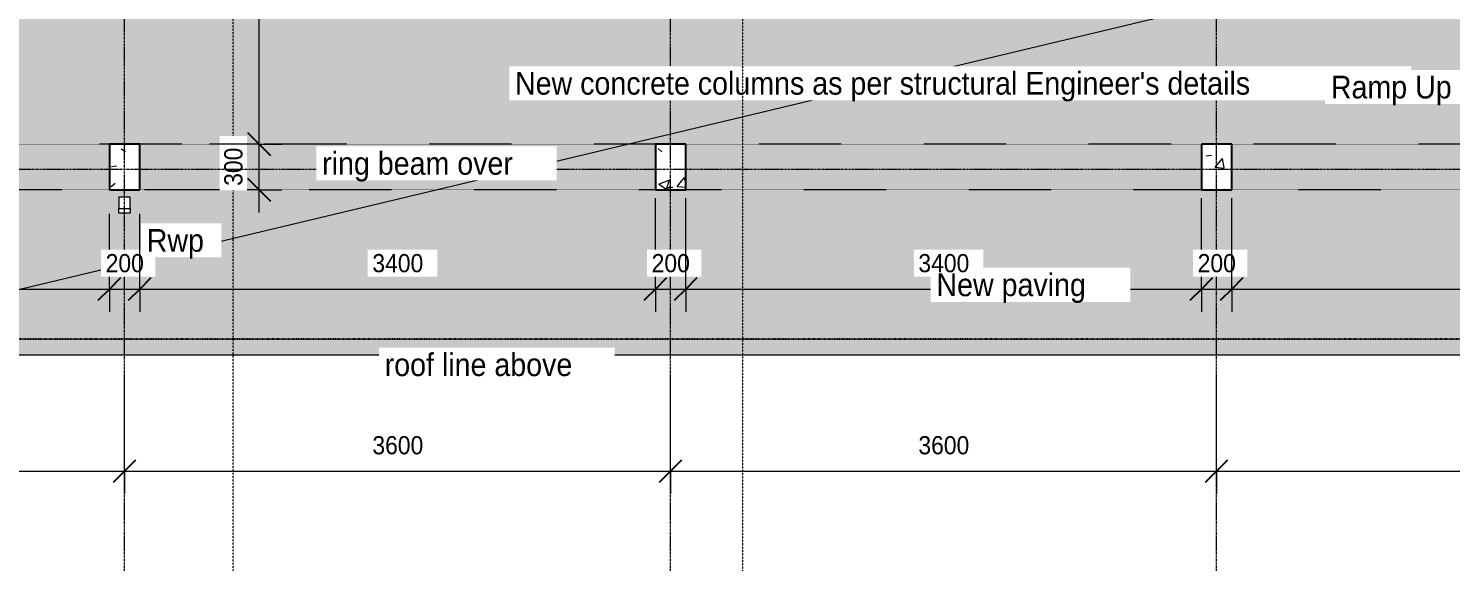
# Model space of a CAD drawing. Header units: millimetres. Extents: x -44657 to 28812, y -28146 to 16565.
# Drawn here: x -13142 to -3766, y -12665 to -9146 of the extents above; entities that cross this region are included whole.
import ezdxf

# ---------------------------------------------------------------- set-up
doc = ezdxf.new("R2010")
doc.units = ezdxf.units.MM
for name, pattern in [('1000 Dashed', [2, 1, -1]), ('Dash 1_5mm', [3, 1.5, -1.5]), ('Detail Dash', [1.1, 0.55, -0.55]), ('Grid Line', [22.225, 12.7, -3.175, 3.175, -3.175])]:
    doc.linetypes.add(name, pattern=pattern)
for name, color, linetype, lineweight in [('A-ANNO-DIMS', 211, 'Continuous', 5), ('A-ANNO-DIMS-100', 211, 'Continuous', 5), ('A-DETL', 90, 'Continuous', 5), ('A-FLOR', 192, 'Continuous', 9), ('A-FLOR-PATT', 8, 'Continuous', 9), ('A-GENM', 13, 'Continuous', 9), ('G-ANNO-SYMB', 111, 'Continuous', 5), ('G-ANNO-TEXT', 231, 'Continuous', 5), ('S-COLS', 52, 'Continuous', 5), ('S-GRID', 1, 'Continuous', 5)]:
    doc.layers.add(name, color=color, linetype=linetype, lineweight=lineweight)
doc.styles.add('Arial_3', font='arial.ttf', dxfattribs={"width": 0.9, "height": 120})
doc.styles.add('Arial_5', font='arial.ttf', dxfattribs={"width": 0.9, "height": 150})
doc.dimstyles.new('SVA_-_1_2mm_Arial', dxfattribs={"dimscale": 304.8, "dimtxt": 122.431128, "dimasz": 0.492126, "dimexe": 0.492126, "dimexo": 0.0625, "dimgap": 0.246063, "dimtad": 1, "dimdec": 0, "dimrnd": 5, "dimzin": 0, "dimdsep": 46, "dimtxsty": 'Arial_3', "dimblk1": 'OBLIQUE', "dimblk2": 'OBLIQUE', "dimsah": 1, "dimcen": 0.09, "dimdle": 0.492126, "dimazin": 0, "dimtfac": 1, "dimtdec": 4, "dimtix": 1, "dimtmove": 0, "dimatfit": 3, "dimfxl": 1.968504, "dimfxlon": 1, "dimtvp": 1, "dimtfill": 1, "dimtolj": 1, "dimtzin": 0, "dimarcsym": 2})

# ---------------------------------------------------------------- blocks, each defined once
blk = doc.blocks.new('M_Concrete-Rectangular-Column - 200 x 300m-1429448-NEW PROPOSED GROUND STOREY PLAN _White Box_')
at = {"layer": 'S-COLS'}
h = blk.add_hatch(dxfattribs=at)
h.set_pattern_fill('FP_53', color=256, style=0, pattern_type=2)
h.set_pattern_definition([(230, (-12508.56, -10060.7), (-728.737, 63.756), [76.2, -838.2]), (175, (-12508.56, -10060.7), (140.97, -764.228), [60.96, -670.56]), (280.451, (-12569.3, -10055.36), (-587.77, -700.467), [64.76, -712.36]), (226.184, (-12508.6, -10263.9), (-1084.316, 168.17), [114.3, -1257.3]), (276.636, (-12598.9, -10249.9), (-949.61, -989.71), [97.14, -1068.54]), (171.184, (-12508.6, -10263.9), (-949.62, -989.7), [91.44, -1005.84]), (201, (-12610.16, -10213.1), (-606.458, 409.06), [76.2, -838.2]), (146, (-12610.16, -10213.1), (-247.21, -736.753), [60.96, -670.56]), (251.451, (-12660.7, -10179), (-853.668, -327.685), [64.76, -712.36]), (217.5, (-12508.56, -10060.67), (-12.3547, -338.22), [33.528, -628.904, 33.528, -1320.292]), (217.5, (-12508.56, -10060.67), (-12.3547, -338.22), [-695.96, -647.192, 33.528, -639.572]), (187.5, (-12508.56, -10060.67), (-267.279, -400.722), [33.528, -354.584, 33.528, -870.204]), (187.5, (-12508.56, -10060.67), (-267.279, -400.722), [-421.64, -613.664, 33.528, -223.012]), (147.5, (-12282, -10060.67), (-542.3633, 22.9153), [33.528, -220.472, 33.528, -1810.512]), (147.5, (-12282, -10060.67), (-542.3633, 22.9153), [-287.528, -758.952, 33.528, -1018.032]), (137.5, (-12180.4, -10060.67), (-592.517, -101.707), [33.528, -296.672, 33.528, -1239.52]), (137.5, (-12180.4, -10060.67), (-592.517, -101.707), [-363.728, -492.76, 33.528, -713.232])])
h.paths.add_polyline_path([(100, 150), (-100, 150), (-100, -150), (100, -150)])
at = {"layer": 'S-COLS', "lineweight": 25}
for p, q in [((100, 150), (-100, 150)), ((-100, 150), (-100, -150)), ((100, -150), (100, 150)), ((-100, -150), (100, -150))]:
    blk.add_line(p, q, dxfattribs=at)
blk = doc.blocks.new('M_Concrete-Rectangular-Column - 200 x 300m-V35-NEW PROPOSED GROUND STOREY PLAN _White Box_')
at = {"layer": 'S-COLS'}
h = blk.add_hatch(dxfattribs=at)
h.set_pattern_fill('FP_54', color=256, style=0, pattern_type=2)
h.set_pattern_definition([(230, (-8908.56, -10060.7), (-728.737, 63.756), [76.2, -838.2]), (175, (-8908.56, -10060.7), (140.97, -764.228), [60.96, -670.56]), (280.451, (-8969.3, -10055.36), (-587.77, -700.467), [64.76, -712.36]), (226.184, (-8908.6, -10263.9), (-1084.316, 168.17), [114.3, -1257.3]), (276.636, (-8998.9, -10249.9), (-949.61, -989.71), [97.14, -1068.54]), (171.184, (-8908.6, -10263.9), (-949.62, -989.7), [91.44, -1005.84]), (201, (-9010.16, -10213.1), (-606.458, 409.06), [76.2, -838.2]), (146, (-9010.16, -10213.1), (-247.21, -736.753), [60.96, -670.56]), (251.451, (-9060.7, -10179), (-853.67, -327.685), [64.76, -712.36]), (217.5, (-8908.56, -10060.67), (-12.3547, -338.22), [33.528, -628.904, 33.528, -1320.292]), (217.5, (-8908.56, -10060.67), (-12.3547, -338.22), [-695.96, -647.192, 33.528, -639.572]), (187.5, (-8908.56, -10060.67), (-267.279, -400.722), [33.528, -354.584, 33.528, -870.204]), (187.5, (-8908.56, -10060.67), (-267.279, -400.722), [-421.64, -613.664, 33.528, -223.012]), (147.5, (-8682, -10060.67), (-542.3633, 22.9153), [33.528, -220.472, 33.528, -1810.512]), (147.5, (-8682, -10060.67), (-542.3633, 22.9153), [-287.528, -758.952, 33.528, -1018.032]), (137.5, (-8580.4, -10060.67), (-592.517, -101.707), [33.528, -296.672, 33.528, -1239.52]), (137.5, (-8580.4, -10060.67), (-592.517, -101.707), [-363.728, -492.76, 33.528, -713.232])])
h.paths.add_polyline_path([(100, 150), (-100, 150), (-100, -150), (100, -150)])
at = {"layer": 'S-COLS', "lineweight": 25}
for p, q in [((100, 150), (-100, 150)), ((-100, 150), (-100, -150)), ((100, -150), (100, 150)), ((-100, -150), (100, -150))]:
    blk.add_line(p, q, dxfattribs=at)
blk = doc.blocks.new('M_Concrete-Rectangular-Column - 200 x 300m-V36-NEW PROPOSED GROUND STOREY PLAN _White Box_')
at = {"layer": 'S-COLS'}
h = blk.add_hatch(dxfattribs=at)
h.set_pattern_fill('FP_55', color=256, style=0, pattern_type=2)
h.set_pattern_definition([(230, (-5308.56, -10060.7), (-728.737, 63.756), [76.2, -838.2]), (175, (-5308.56, -10060.7), (140.97, -764.23), [60.96, -670.56]), (280.451, (-5369.3, -10055.36), (-587.77, -700.467), [64.76, -712.36]), (226.184, (-5308.6, -10263.9), (-1084.316, 168.17), [114.3, -1257.3]), (276.636, (-5398.9, -10249.9), (-949.61, -989.71), [97.14, -1068.54]), (171.184, (-5308.6, -10263.9), (-949.62, -989.7), [91.44, -1005.84]), (201, (-5410.16, -10213.1), (-606.458, 409.06), [76.2, -838.2]), (146, (-5410.16, -10213.1), (-247.21, -736.753), [60.96, -670.56]), (251.451, (-5460.7, -10179), (-853.67, -327.685), [64.76, -712.36]), (217.5, (-5308.56, -10060.67), (-12.3547, -338.22), [33.528, -628.904, 33.528, -1320.292]), (217.5, (-5308.56, -10060.67), (-12.3547, -338.22), [-695.96, -647.192, 33.528, -639.572]), (187.5, (-5308.56, -10060.67), (-267.279, -400.722), [33.528, -354.584, 33.528, -870.204]), (187.5, (-5308.56, -10060.67), (-267.279, -400.722), [-421.64, -613.664, 33.528, -223.012]), (147.5, (-5082, -10060.67), (-542.3633, 22.9153), [33.528, -220.472, 33.528, -1810.512]), (147.5, (-5082, -10060.67), (-542.3633, 22.9153), [-287.528, -758.952, 33.528, -1018.032]), (137.5, (-4980.4, -10060.67), (-592.517, -101.707), [33.528, -296.672, 33.528, -1239.52]), (137.5, (-4980.4, -10060.67), (-592.517, -101.707), [-363.728, -492.76, 33.528, -713.232])])
h.paths.add_polyline_path([(100, 150), (-100, 150), (-100, -150), (100, -150)])
at = {"layer": 'S-COLS', "lineweight": 25}
for p, q in [((100, 150), (-100, 150)), ((-100, 150), (-100, -150)), ((100, -150), (100, 150)), ((-100, -150), (100, -150))]:
    blk.add_line(p, q, dxfattribs=at)
blk = doc.blocks.new('Downpipe - Downpipe-1373795-NEW PROPOSED GROUND STOREY PLAN _White Box_')
at = {"layer": 'A-GENM', "lineweight": 5}
for p, q in [((0, 0), (-75, 0)), ((-75, 0), (-75, -75)), ((0, -75), (0, 0)), ((-75, -106), (-75, -75)), ((-75, -75), (0, -75)), ((0, -75), (0, -106)), ((0, -106), (-75, -106))]:
    blk.add_line(p, q, dxfattribs=at)
blk = doc.blocks.new('DIMBLOCK113-NEW PROPOSED GROUND STOREY PLAN _White Box_')
at = {"layer": 'A-ANNO-DIMS-100'}
for p, q in [((-16658.6, -12067.6), (-16658.6, -11467.6)), ((-12508.6, -12067.6), (-12508.6, -11467.6)), ((-16808.6, -12067.6), (-12508.6, -12067.6)), ((-16658.6, -12067.6), (-16658.6, -12217.6)), ((-12508.6, -12067.6), (-12508.6, -12217.6))]:
    blk.add_line(p, q, dxfattribs=at)
at = {"layer": 'A-ANNO-DIMS-100', "lineweight": 25}
for p, q in [((-16658.6, -12067.6), (-16583.6, -11992.6)), ((-12508.6, -12067.6), (-12433.6, -11992.6)), ((-16658.6, -12067.6), (-16733.6, -12142.6)), ((-12508.6, -12067.6), (-12583.6, -12142.6))]:
    blk.add_line(p, q, dxfattribs=at)
at = {"layer": 'A-ANNO-DIMS-100', "color": 0, "insert": (-14749.3, -11836.8), "char_height": 120, "width": 397.807, "attachment_point": 1, "line_spacing_factor": 0.941778, "style": 'Arial_3', "bg_fill": 3, "box_fill_scale": 1.25, "bg_fill_color": 256, "bg_fill_true_color": 13158600, "bg_fill_transparency": 0}
blk.add_mtext('4150', dxfattribs=at)
blk = doc.blocks.new('_Oblique')
at = {"color": 0, "linetype": 'ByBlock', "lineweight": -2}
blk.add_line((-0.5, -0.5), (0.5, 0.5), dxfattribs=at)
blk = doc.blocks.new('DIMBLOCK114-NEW PROPOSED GROUND STOREY PLAN _White Box_')
at = {"layer": 'A-ANNO-DIMS-100'}
for p, q in [((-12508.6, -12067.6), (-12508.6, -11467.6)), ((-8908.6, -12067.6), (-8908.6, -11467.6)), ((-12508.6, -12067.6), (-8908.6, -12067.6)), ((-12508.6, -12067.6), (-12508.6, -12217.6)), ((-8908.6, -12067.6), (-8908.6, -12217.6))]:
    blk.add_line(p, q, dxfattribs=at)
at = {"layer": 'A-ANNO-DIMS-100', "lineweight": 25}
for p, q in [((-12508.6, -12067.6), (-12433.6, -11992.6)), ((-8908.6, -12067.6), (-8833.6, -11992.6)), ((-12508.6, -12067.6), (-12583.6, -12142.6)), ((-8908.6, -12067.6), (-8983.6, -12142.6))]:
    blk.add_line(p, q, dxfattribs=at)
at = {"layer": 'A-ANNO-DIMS-100', "color": 0, "insert": (-10874.3, -11836.8), "char_height": 120, "width": 397.807, "attachment_point": 1, "line_spacing_factor": 0.941778, "style": 'Arial_3', "bg_fill": 3, "box_fill_scale": 1.25, "bg_fill_color": 256, "bg_fill_true_color": 13158600, "bg_fill_transparency": 0}
blk.add_mtext('3600', dxfattribs=at)
blk = doc.blocks.new('DIMBLOCK115-NEW PROPOSED GROUND STOREY PLAN _White Box_')
at = {"layer": 'A-ANNO-DIMS-100'}
for p, q in [((-8908.6, -12067.6), (-8908.6, -11467.6)), ((-5308.6, -12067.6), (-5308.6, -11467.6)), ((-8908.6, -12067.6), (-5308.6, -12067.6)), ((-8908.6, -12067.6), (-8908.6, -12217.6)), ((-5308.6, -12067.6), (-5308.6, -12217.6))]:
    blk.add_line(p, q, dxfattribs=at)
at = {"layer": 'A-ANNO-DIMS-100', "lineweight": 25}
for p, q in [((-8908.6, -12067.6), (-8833.6, -11992.6)), ((-5308.6, -12067.6), (-5233.6, -11992.6)), ((-8908.6, -12067.6), (-8983.6, -12142.6)), ((-5308.6, -12067.6), (-5383.6, -12142.6))]:
    blk.add_line(p, q, dxfattribs=at)
at = {"layer": 'A-ANNO-DIMS-100', "color": 0, "insert": (-7274.3, -11836.8), "char_height": 120, "width": 397.807, "attachment_point": 1, "line_spacing_factor": 0.941778, "style": 'Arial_3', "bg_fill": 3, "box_fill_scale": 1.25, "bg_fill_color": 256, "bg_fill_true_color": 13158600, "bg_fill_transparency": 0}
blk.add_mtext('3600', dxfattribs=at)
blk = doc.blocks.new('DIMBLOCK116-NEW PROPOSED GROUND STOREY PLAN _White Box_')
at = {"layer": 'A-ANNO-DIMS-100'}
for p, q in [((-5308.6, -12067.6), (-5308.6, -11467.6)), ((-1708.6, -12067.6), (-1708.6, -11467.6)), ((-5308.6, -12067.6), (-1558.6, -12067.6)), ((-5308.6, -12067.6), (-5308.6, -12217.6)), ((-1708.6, -12067.6), (-1708.6, -12217.6))]:
    blk.add_line(p, q, dxfattribs=at)
at = {"layer": 'A-ANNO-DIMS-100', "lineweight": 25}
for p, q in [((-5308.6, -12067.6), (-5233.6, -11992.6)), ((-1708.6, -12067.6), (-1633.6, -11992.6)), ((-5308.6, -12067.6), (-5383.6, -12142.6)), ((-1708.6, -12067.6), (-1783.6, -12142.6))]:
    blk.add_line(p, q, dxfattribs=at)
at = {"layer": 'A-ANNO-DIMS-100', "color": 0, "insert": (-3674.3, -11836.8), "char_height": 120, "width": 397.807, "attachment_point": 1, "line_spacing_factor": 0.941778, "style": 'Arial_3', "bg_fill": 3, "box_fill_scale": 1.25, "bg_fill_color": 256, "bg_fill_true_color": 13158600, "bg_fill_transparency": 0}
blk.add_mtext('3600', dxfattribs=at)
blk = doc.blocks.new('DIMBLOCK127-NEW PROPOSED GROUND STOREY PLAN _White Box_')
at = {"layer": 'A-ANNO-DIMS-100'}
for p, q in [((-16523.6, -10866.1), (-16523.6, -10266.1)), ((-12608.6, -10866.1), (-12608.6, -10370.9)), ((-16673.6, -10866.1), (-12608.6, -10866.1)), ((-16523.6, -10866.1), (-16523.6, -11016.1)), ((-12608.6, -10866.1), (-12608.6, -11016.1))]:
    blk.add_line(p, q, dxfattribs=at)
at = {"layer": 'A-ANNO-DIMS-100', "lineweight": 25}
for p, q in [((-16523.6, -10866.1), (-16598.6, -10941.1)), ((-16523.6, -10866.1), (-16448.6, -10791.1)), ((-12608.6, -10866.1), (-12683.6, -10941.1)), ((-12608.6, -10866.1), (-12533.6, -10791.1))]:
    blk.add_line(p, q, dxfattribs=at)
at = {"layer": 'A-ANNO-DIMS-100', "color": 0, "insert": (-14731.8, -10635.3), "char_height": 120, "width": 397.807, "attachment_point": 1, "line_spacing_factor": 0.941778, "style": 'Arial_3', "bg_fill": 3, "box_fill_scale": 1.25, "bg_fill_color": 256, "bg_fill_true_color": 13158600, "bg_fill_transparency": 0}
blk.add_mtext('3915', dxfattribs=at)
blk = doc.blocks.new('DIMBLOCK128-NEW PROPOSED GROUND STOREY PLAN _White Box_')
at = {"layer": 'A-ANNO-DIMS-100'}
for p, q in [((-12608.6, -10866.1), (-12608.6, -10370.9)), ((-12408.6, -10866.1), (-12408.6, -10370.9)), ((-12608.6, -10866.1), (-12408.6, -10866.1)), ((-12608.6, -10866.1), (-12608.6, -11016.1)), ((-12408.6, -10866.1), (-12408.6, -11016.1))]:
    blk.add_line(p, q, dxfattribs=at)
at = {"layer": 'A-ANNO-DIMS-100', "lineweight": 25}
for p, q in [((-12608.6, -10866.1), (-12683.6, -10941.1)), ((-12608.6, -10866.1), (-12533.6, -10791.1)), ((-12408.6, -10866.1), (-12483.6, -10941.1)), ((-12408.6, -10866.1), (-12333.6, -10791.1))]:
    blk.add_line(p, q, dxfattribs=at)
at = {"layer": 'A-ANNO-DIMS-100', "color": 0, "insert": (-12632.9, -10635.3), "char_height": 120, "width": 298.355, "attachment_point": 1, "line_spacing_factor": 0.941778, "style": 'Arial_3', "bg_fill": 3, "box_fill_scale": 1.25, "bg_fill_color": 256, "bg_fill_true_color": 13158600, "bg_fill_transparency": 0}
blk.add_mtext('200', dxfattribs=at)
blk = doc.blocks.new('DIMBLOCK129-NEW PROPOSED GROUND STOREY PLAN _White Box_')
at = {"layer": 'A-ANNO-DIMS-100'}
for p, q in [((-9008.6, -10866.1), (-9008.6, -10266.1)), ((-12408.6, -10866.1), (-12408.6, -10370.9)), ((-12408.6, -10866.1), (-9008.6, -10866.1)), ((-12408.6, -10866.1), (-12408.6, -11016.1)), ((-9008.6, -10866.1), (-9008.6, -11016.1))]:
    blk.add_line(p, q, dxfattribs=at)
at = {"layer": 'A-ANNO-DIMS-100', "lineweight": 25}
for p, q in [((-12408.6, -10866.1), (-12483.6, -10941.1)), ((-12408.6, -10866.1), (-12333.6, -10791.1)), ((-9008.6, -10866.1), (-9083.6, -10941.1)), ((-9008.6, -10866.1), (-8933.6, -10791.1))]:
    blk.add_line(p, q, dxfattribs=at)
at = {"layer": 'A-ANNO-DIMS-100', "color": 0, "insert": (-10874.3, -10635.3), "char_height": 120, "width": 397.807, "attachment_point": 1, "line_spacing_factor": 0.941778, "style": 'Arial_3', "bg_fill": 3, "box_fill_scale": 1.25, "bg_fill_color": 256, "bg_fill_true_color": 13158600, "bg_fill_transparency": 0}
blk.add_mtext('3400', dxfattribs=at)
blk = doc.blocks.new('DIMBLOCK130-NEW PROPOSED GROUND STOREY PLAN _White Box_')
at = {"layer": 'A-ANNO-DIMS-100'}
for p, q in [((-9008.6, -10866.1), (-9008.6, -10266.1)), ((-8808.6, -10866.1), (-8808.6, -10266.1)), ((-9008.6, -10866.1), (-8808.6, -10866.1)), ((-9008.6, -10866.1), (-9008.6, -11016.1)), ((-8808.6, -10866.1), (-8808.6, -11016.1))]:
    blk.add_line(p, q, dxfattribs=at)
at = {"layer": 'A-ANNO-DIMS-100', "lineweight": 25}
for p, q in [((-9008.6, -10866.1), (-9083.6, -10941.1)), ((-9008.6, -10866.1), (-8933.6, -10791.1)), ((-8808.6, -10866.1), (-8883.6, -10941.1)), ((-8808.6, -10866.1), (-8733.6, -10791.1))]:
    blk.add_line(p, q, dxfattribs=at)
at = {"layer": 'A-ANNO-DIMS-100', "color": 0, "insert": (-9032.9, -10635.3), "char_height": 120, "width": 298.355, "attachment_point": 1, "line_spacing_factor": 0.941778, "style": 'Arial_3', "bg_fill": 3, "box_fill_scale": 1.25, "bg_fill_color": 256, "bg_fill_true_color": 13158600, "bg_fill_transparency": 0}
blk.add_mtext('200', dxfattribs=at)
blk = doc.blocks.new('DIMBLOCK131-NEW PROPOSED GROUND STOREY PLAN _White Box_')
at = {"layer": 'A-ANNO-DIMS-100'}
for p, q in [((-8808.6, -10866.1), (-8808.6, -10266.1)), ((-5408.6, -10866.1), (-5408.6, -10266.1)), ((-8808.6, -10866.1), (-5408.6, -10866.1)), ((-8808.6, -10866.1), (-8808.6, -11016.1)), ((-5408.6, -10866.1), (-5408.6, -11016.1))]:
    blk.add_line(p, q, dxfattribs=at)
at = {"layer": 'A-ANNO-DIMS-100', "lineweight": 25}
for p, q in [((-8808.6, -10866.1), (-8883.6, -10941.1)), ((-8808.6, -10866.1), (-8733.6, -10791.1)), ((-5408.6, -10866.1), (-5483.6, -10941.1)), ((-5408.6, -10866.1), (-5333.6, -10791.1))]:
    blk.add_line(p, q, dxfattribs=at)
at = {"layer": 'A-ANNO-DIMS-100', "color": 0, "insert": (-7274.3, -10635.3), "char_height": 120, "width": 397.807, "attachment_point": 1, "line_spacing_factor": 0.941778, "style": 'Arial_3', "bg_fill": 3, "box_fill_scale": 1.25, "bg_fill_color": 256, "bg_fill_true_color": 13158600, "bg_fill_transparency": 0}
blk.add_mtext('3400', dxfattribs=at)
blk = doc.blocks.new('DIMBLOCK132-NEW PROPOSED GROUND STOREY PLAN _White Box_')
at = {"layer": 'A-ANNO-DIMS-100'}
for p, q in [((-5408.6, -10866.1), (-5408.6, -10266.1)), ((-5208.6, -10866.1), (-5208.6, -10266.1)), ((-5408.6, -10866.1), (-5208.6, -10866.1)), ((-5408.6, -10866.1), (-5408.6, -11016.1)), ((-5208.6, -10866.1), (-5208.6, -11016.1))]:
    blk.add_line(p, q, dxfattribs=at)
at = {"layer": 'A-ANNO-DIMS-100', "lineweight": 25}
for p, q in [((-5408.6, -10866.1), (-5483.6, -10941.1)), ((-5408.6, -10866.1), (-5333.6, -10791.1)), ((-5208.6, -10866.1), (-5283.6, -10941.1)), ((-5208.6, -10866.1), (-5133.6, -10791.1))]:
    blk.add_line(p, q, dxfattribs=at)
at = {"layer": 'A-ANNO-DIMS-100', "color": 0, "insert": (-5432.9, -10635.3), "char_height": 120, "width": 298.355, "attachment_point": 1, "line_spacing_factor": 0.941778, "style": 'Arial_3', "bg_fill": 3, "box_fill_scale": 1.25, "bg_fill_color": 256, "bg_fill_true_color": 13158600, "bg_fill_transparency": 0}
blk.add_mtext('200', dxfattribs=at)
blk = doc.blocks.new('DIMBLOCK133-NEW PROPOSED GROUND STOREY PLAN _White Box_')
at = {"layer": 'A-ANNO-DIMS-100'}
for p, q in [((-5208.6, -10866.1), (-5208.6, -10266.1)), ((-1808.6, -10866.1), (-1808.6, -10266.1)), ((-5208.6, -10866.1), (-1808.6, -10866.1)), ((-5208.6, -10866.1), (-5208.6, -11016.1)), ((-1808.6, -10866.1), (-1808.6, -11016.1))]:
    blk.add_line(p, q, dxfattribs=at)
at = {"layer": 'A-ANNO-DIMS-100', "lineweight": 25}
for p, q in [((-5208.6, -10866.1), (-5283.6, -10941.1)), ((-5208.6, -10866.1), (-5133.6, -10791.1)), ((-1808.6, -10866.1), (-1883.6, -10941.1)), ((-1808.6, -10866.1), (-1733.6, -10791.1))]:
    blk.add_line(p, q, dxfattribs=at)
at = {"layer": 'A-ANNO-DIMS-100', "color": 0, "insert": (-3674.3, -10635.3), "char_height": 120, "width": 397.807, "attachment_point": 1, "line_spacing_factor": 0.941778, "style": 'Arial_3', "bg_fill": 3, "box_fill_scale": 1.25, "bg_fill_color": 256, "bg_fill_true_color": 13158600, "bg_fill_transparency": 0}
blk.add_mtext('3400', dxfattribs=at)
blk = doc.blocks.new('DIMBLOCK135-NEW PROPOSED GROUND STOREY PLAN _White Box_')
at = {"layer": 'A-ANNO-DIMS-100', "lineweight": 25}
for p, q in [((-11620.4, -9910.7), (-11695.4, -9835.7)), ((-11620.4, -9910.7), (-11545.4, -9985.7)), ((-11620.4, -10210.7), (-11695.4, -10135.7)), ((-11620.4, -10210.7), (-11545.4, -10285.7))]:
    blk.add_line(p, q, dxfattribs=at)
at = {"layer": 'A-ANNO-DIMS-100'}
for p, q in [((-11620.4, -9910.7), (-11947.3, -9910.7)), ((-11620.4, -10360.7), (-11620.4, -9910.7)), ((-11620.4, -9910.7), (-11470.4, -9910.7)), ((-11620.4, -10210.7), (-11947.3, -10210.7)), ((-11620.4, -10210.7), (-11470.4, -10210.7))]:
    blk.add_line(p, q, dxfattribs=at)
at = {"layer": 'A-ANNO-DIMS-100', "color": 0, "insert": (-11851.2, -10185), "char_height": 120, "width": 298.355, "attachment_point": 1, "rotation": 90, "line_spacing_factor": 0.941778, "style": 'Arial_3', "bg_fill": 3, "box_fill_scale": 1.25, "bg_fill_color": 256, "bg_fill_true_color": 13158600, "bg_fill_transparency": 0}
blk.add_mtext('300', dxfattribs=at)
blk = doc.blocks.new('DIMBLOCK136-NEW PROPOSED GROUND STOREY PLAN _White Box_')
at = {"layer": 'A-ANNO-DIMS-100'}
for p, q in [((-11620.4, -9910.7), (-11620.4, -7652.7)), ((-11620.4, -7802.7), (-11947.3, -7802.7)), ((-11620.4, -7802.7), (-11470.4, -7802.7)), ((-11620.4, -9910.7), (-11947.3, -9910.7)), ((-11620.4, -9910.7), (-11470.4, -9910.7))]:
    blk.add_line(p, q, dxfattribs=at)
at = {"layer": 'A-ANNO-DIMS-100', "lineweight": 25}
for p, q in [((-11620.4, -7802.7), (-11695.4, -7727.7)), ((-11620.4, -7802.7), (-11545.4, -7877.7)), ((-11620.4, -9910.7), (-11695.4, -9835.7)), ((-11620.4, -9910.7), (-11545.4, -9985.7))]:
    blk.add_line(p, q, dxfattribs=at)
at = {"layer": 'A-ANNO-DIMS-100', "color": 0, "insert": (-11851.2, -9022.4), "char_height": 120, "width": 397.807, "attachment_point": 1, "rotation": 90, "line_spacing_factor": 0.941778, "style": 'Arial_3', "bg_fill": 3, "box_fill_scale": 1.25, "bg_fill_color": 256, "bg_fill_true_color": 13158600, "bg_fill_transparency": 0}
blk.add_mtext('2110', dxfattribs=at)

msp = doc.modelspace()

# ---------------------------------------------------------------- hatches: boundary and pattern name
at = {"layer": 'A-FLOR-PATT', "lineweight": 5}
h = msp.add_hatch(dxfattribs=at)
h.set_pattern_fill('FP_28', color=253, style=0, pattern_type=2)
h.set_pattern_definition([(44.967, (-12999.57, -8497.81), (-0.0013, 141.3372), [299.714, -99.905]), (134.98, (-12928.885, -8427.21), (-0.0009, 141.3372), [299.996, -99.999])])
h.paths.add_polyline_path([(-15023.6, -11302.7), (-373.6, -7802.7), (-16523.6, -7802.7), (-16107.6, -8773.3)])
h.paths.add_polyline_path([(-12471.1, -10365.8), (-12546.1, -10365.8), (-12546.1, -10259.8), (-12471.1, -10259.8), (-12471.1, -10334.8)])
h.paths.add_polyline_path([(-12608.6, -10210.7), (-12608.6, -9910.7), (-12408.6, -9910.7), (-12408.6, -10210.7), (-12546.1, -10210.7)])
h = msp.add_hatch(dxfattribs=at)
h.set_pattern_fill('FP_30', color=253, style=0, pattern_type=2)
h.set_pattern_definition([(45.018, (-12998.05, -8467.42), (0.0008, 141.4214), [299.906, -99.969]), (134.982, (-12927.38, -8396.71), (0.0006, 141.4214), [299.905, -99.968])])
h.paths.add_polyline_path([(-992.5, -11302.7), (-387, -11302.7), (-373.6, -7802.7), (-15023.6, -11302.7), (-1608.6, -11302.7)])
h.paths.add_polyline_path([(-1746.1, -10360.7), (-1746.1, -10285.7), (-1671.1, -10285.7), (-1671.1, -10360.7)])
h.paths.add_polyline_path([(-1608.6, -10210.7), (-1808.6, -10210.7), (-1808.6, -9910.7), (-1608.6, -9910.7)])
h.paths.add_polyline_path([(-5208.6, -10210.7), (-5408.6, -10210.7), (-5408.6, -9910.7), (-5208.6, -9910.7)])
h.paths.add_polyline_path([(-8808.6, -10210.7), (-9008.6, -10210.7), (-9008.6, -9910.7), (-8808.6, -9910.7)])

# ---------------------------------------------------------------- linework, layer by layer
at = {"layer": 'A-DETL', "linetype": 'Detail Dash'}
for p, q in [((-673.6, -9910.7), (-16523.6, -9910.7)), ((-373.6, -10210.7), (-16523.6, -10210.7))]:
    msp.add_line(p, q, dxfattribs=at)
at = {"layer": 'A-DETL', "linetype": 'Dash 1_5mm', "lineweight": 25}
msp.add_line((613.7, -11198), (-15536.3, -11198), dxfattribs=at)
at = {"layer": 'A-FLOR'}
for p, q in [((-15023.6, -11302.7), (-373.6, -7802.7)), ((5599.4, -11302.7), (-15023.6, -11302.7))]:
    msp.add_line(p, q, dxfattribs=at)
at = {"layer": 'G-ANNO-SYMB', "linetype": '1000 Dashed'}
msp.add_line((-11792, -26645), (-11792, 6083.7), dxfattribs=at)
at = {"layer": 'S-GRID', "linetype": 'Grid Line'}
for p, q in [((-12508.6, -26129), (-12508.6, 2838.3)), ((-8908.6, -26129), (-8908.6, 2838.3)), ((-5308.6, -26129), (-5308.6, 2838.3))]:
    msp.add_line(p, q, dxfattribs=at)

# ---------------------------------------------------------------- block references
at = {"layer": 'A-GENM', "lineweight": 5}
msp.add_blockref('Downpipe - Downpipe-1373795-NEW PROPOSED GROUND STOREY PLAN _White Box_', (-12471.1, -10259.8), dxfattribs=at)
at = {"layer": 'S-COLS', "rotation": 180}
for name, p in [('M_Concrete-Rectangular-Column - 200 x 300m-1429448-NEW PROPOSED GROUND STOREY PLAN _White Box_', (-12508.6, -10060.7)), ('M_Concrete-Rectangular-Column - 200 x 300m-V35-NEW PROPOSED GROUND STOREY PLAN _White Box_', (-8908.6, -10060.7)), ('M_Concrete-Rectangular-Column - 200 x 300m-V36-NEW PROPOSED GROUND STOREY PLAN _White Box_', (-5308.6, -10060.7))]:
    msp.add_blockref(name, p, dxfattribs=at)

# ---------------------------------------------------------------- next in the draw order: texts
at = {"layer": 'G-ANNO-TEXT', "color": 7, "insert": (-9933.9, -9433.3), "char_height": 150, "width": 5873.163, "attachment_point": 1, "style": 'Arial_5', "bg_fill": 3, "box_fill_scale": 1.25, "bg_fill_color": 256, "bg_fill_true_color": 13158600, "bg_fill_transparency": 0}
msp.add_mtext("New concrete columns as per structural Engineer's details", dxfattribs=at)

# ---------------------------------------------------------------- next in the draw order: dimensions: what is measured, and where the dimension line sits
at = {"layer": 'A-ANNO-DIMS'}
for base, p1, p2, override, picture, middle in [((-12608.6, -10866.1), (-16523.6, -10266.1), (-12608.6, -10370.9), {"dimpost": '<>', "dimfxl": 3916.404756}, 'DIMBLOCK127-NEW PROPOSED GROUND STOREY PLAN _White Box_', (-14566.1, -10729.7)), ((-12508.6, -12067.6), (-16658.6, -11467.6), (-12508.6, -11467.6), {"dimpost": '<>', "dimfxl": 4150}, 'DIMBLOCK113-NEW PROPOSED GROUND STOREY PLAN _White Box_', (-14583.6, -11931.4))]:
    dim = msp.add_linear_dim(base=base, p1=p1, p2=p2, dimstyle='SVA_-_1_2mm_Arial', override=override, dxfattribs=at)
    dim.commit()
    dim.dimension.update_dxf_attribs({"geometry": picture, "text_midpoint": middle})

# ---------------------------------------------------------------- next in the draw order: texts
at = {"layer": 'G-ANNO-TEXT', "color": 7, "insert": (-4554.8, -9458.3), "char_height": 150, "width": 959.62, "attachment_point": 1, "style": 'Arial_5', "bg_fill": 3, "box_fill_scale": 1.25, "bg_fill_color": 256, "bg_fill_true_color": 13158600, "bg_fill_transparency": 0}
msp.add_mtext('Ramp Up', dxfattribs=at)

# ---------------------------------------------------------------- next in the draw order: dimensions: what is measured, and where the dimension line sits
at = {"layer": 'A-ANNO-DIMS'}
for base, p1, p2, override, picture, middle in [((-12408.6, -10866.1), (-12608.6, -10370.9), (-12408.6, -10370.9), {"dimpost": '<>', "dimfxl": 200}, 'DIMBLOCK128-NEW PROPOSED GROUND STOREY PLAN _White Box_', (-12508.6, -10729.8)), ((-8908.6, -12067.6), (-12508.6, -11467.6), (-8908.6, -11467.6), {"dimpost": '<>', "dimfxl": 3600}, 'DIMBLOCK114-NEW PROPOSED GROUND STOREY PLAN _White Box_', (-10708.6, -11931.3))]:
    dim = msp.add_linear_dim(base=base, p1=p1, p2=p2, dimstyle='SVA_-_1_2mm_Arial', override=override, dxfattribs=at)
    dim.commit()
    dim.dimension.update_dxf_attribs({"geometry": picture, "text_midpoint": middle})

# ---------------------------------------------------------------- next in the draw order: texts
at = {"layer": 'G-ANNO-TEXT', "color": 7, "insert": (-10793.1, -11290.3), "char_height": 150, "width": 1479.113, "attachment_point": 1, "style": 'Arial_5', "bg_fill": 3, "box_fill_scale": 1.25, "bg_fill_color": 256, "bg_fill_true_color": 13158600, "bg_fill_transparency": 0}
msp.add_mtext('roof line above', dxfattribs=at)

# ---------------------------------------------------------------- next in the draw order: dimensions: what is measured, and where the dimension line sits
at = {"layer": 'A-ANNO-DIMS'}
for base, p1, p2, override, picture, middle in [((-9008.6, -10866.1), (-12408.6, -10370.9), (-9008.6, -10266.1), {"dimpost": '<>', "dimfxl": 3401.617441}, 'DIMBLOCK129-NEW PROPOSED GROUND STOREY PLAN _White Box_', (-10708.6, -10729.7)), ((-5308.6, -12067.6), (-8908.6, -11467.6), (-5308.6, -11467.6), {"dimpost": '<>', "dimfxl": 3600}, 'DIMBLOCK115-NEW PROPOSED GROUND STOREY PLAN _White Box_', (-7108.6, -11931.3))]:
    dim = msp.add_linear_dim(base=base, p1=p1, p2=p2, dimstyle='SVA_-_1_2mm_Arial', override=override, dxfattribs=at)
    dim.commit()
    dim.dimension.update_dxf_attribs({"geometry": picture, "text_midpoint": middle})

# ---------------------------------------------------------------- next in the draw order: texts
at = {"layer": 'G-ANNO-TEXT', "color": 7, "insert": (-12362, -10470.3), "char_height": 150, "width": 454.557, "attachment_point": 1, "style": 'Arial_5', "bg_fill": 3, "box_fill_scale": 1.25, "bg_fill_color": 256, "bg_fill_true_color": 13158600, "bg_fill_transparency": 0}
msp.add_mtext('Rwp', dxfattribs=at)

# ---------------------------------------------------------------- next in the draw order: dimensions: what is measured, and where the dimension line sits
at = {"layer": 'A-ANNO-DIMS'}
dim = msp.add_linear_dim(base=(-11620.4, -9910.7), p1=(-11947.3, -10210.7), p2=(-11947.3, -9910.7), angle=90, dimstyle='SVA_-_1_2mm_Arial', override={"dimpost": '<>', "dimfxl": 300}, dxfattribs=at)
dim.commit()
dim.dimension.update_dxf_attribs({"geometry": 'DIMBLOCK135-NEW PROPOSED GROUND STOREY PLAN _White Box_', "text_midpoint": (-11756.7, -10060.7)})
for base, p1, p2, override, picture, middle in [((-8808.6, -10866.1), (-9008.6, -10266.1), (-8808.6, -10266.1), {"dimpost": '<>', "dimfxl": 200}, 'DIMBLOCK130-NEW PROPOSED GROUND STOREY PLAN _White Box_', (-8908.6, -10729.8)), ((-1708.6, -12067.6), (-5308.6, -11467.6), (-1708.6, -11467.6), {"dimpost": '<>', "dimfxl": 3600}, 'DIMBLOCK116-NEW PROPOSED GROUND STOREY PLAN _White Box_', (-3508.6, -11931.3))]:
    dim = msp.add_linear_dim(base=base, p1=p1, p2=p2, dimstyle='SVA_-_1_2mm_Arial', override=override, dxfattribs=at)
    dim.commit()
    dim.dimension.update_dxf_attribs({"geometry": picture, "text_midpoint": middle})

# ---------------------------------------------------------------- next in the draw order: linework, layer by layer
at = {"layer": 'S-GRID', "linetype": 'Grid Line'}
msp.add_line((-33205.6, -10075.7), (7444.6, -10075.7), dxfattribs=at)

# ---------------------------------------------------------------- next in the draw order: dimensions: what is measured, and where the dimension line sits
at = {"layer": 'A-ANNO-DIMS'}
dim = msp.add_linear_dim(base=(-11620.4, -7802.7), p1=(-11947.3, -9910.7), p2=(-11947.3, -7802.7), angle=90, dimstyle='SVA_-_1_2mm_Arial', override={"dimpost": '<>', "dimfxl": 2108}, dxfattribs=at)
dim.commit()
dim.dimension.update_dxf_attribs({"geometry": 'DIMBLOCK136-NEW PROPOSED GROUND STOREY PLAN _White Box_', "text_midpoint": (-11756.7, -8856.7)})
dim = msp.add_linear_dim(base=(-5408.6, -10866.1), p1=(-8808.6, -10266.1), p2=(-5408.6, -10266.1), dimstyle='SVA_-_1_2mm_Arial', override={"dimpost": '<>', "dimfxl": 3400}, dxfattribs=at)
dim.commit()
dim.dimension.update_dxf_attribs({"geometry": 'DIMBLOCK131-NEW PROPOSED GROUND STOREY PLAN _White Box_', "text_midpoint": (-7108.6, -10729.7)})

# ---------------------------------------------------------------- next in the draw order: linework, layer by layer
at = {"layer": 'G-ANNO-SYMB', "linetype": '1000 Dashed'}
msp.add_line((-8432.2, -14401.3), (-8432.2, 6013), dxfattribs=at)

# ---------------------------------------------------------------- next in the draw order: texts
at = {"layer": 'G-ANNO-TEXT', "color": 7, "char_height": 150, "attachment_point": 1, "style": 'Arial_5', "bg_fill": 3, "box_fill_scale": 1.25, "bg_fill_color": 256, "bg_fill_true_color": 13158600, "bg_fill_transparency": 0}
for s, insert, width in [('ring beam over', (-11205.4, -9962), 1507.974), ('New paving ', (-7155.2, -10763.2), 1241.012)]:
    msp.add_mtext(s, dxfattribs=dict(at, insert=insert, width=width))

# ---------------------------------------------------------------- next in the draw order: dimensions: what is measured, and where the dimension line sits
at = {"layer": 'A-ANNO-DIMS'}
dim = msp.add_linear_dim(base=(-5208.6, -10866.1), p1=(-5408.6, -10266.1), p2=(-5208.6, -10266.1), dimstyle='SVA_-_1_2mm_Arial', override={"dimpost": '<>', "dimfxl": 200}, dxfattribs=at)
dim.commit()
dim.dimension.update_dxf_attribs({"geometry": 'DIMBLOCK132-NEW PROPOSED GROUND STOREY PLAN _White Box_', "text_midpoint": (-5308.6, -10729.8)})

# ---------------------------------------------------------------- next in the draw order: dimensions: what is measured, and where the dimension line sits
dim = msp.add_linear_dim(base=(-1808.6, -10866.1), p1=(-5208.6, -10266.1), p2=(-1808.6, -10266.1), dimstyle='SVA_-_1_2mm_Arial', override={"dimpost": '<>', "dimfxl": 3400}, dxfattribs=at)
dim.commit()
dim.dimension.update_dxf_attribs({"geometry": 'DIMBLOCK133-NEW PROPOSED GROUND STOREY PLAN _White Box_', "text_midpoint": (-3508.6, -10729.7)})

doc.saveas('drawing.dxf')
